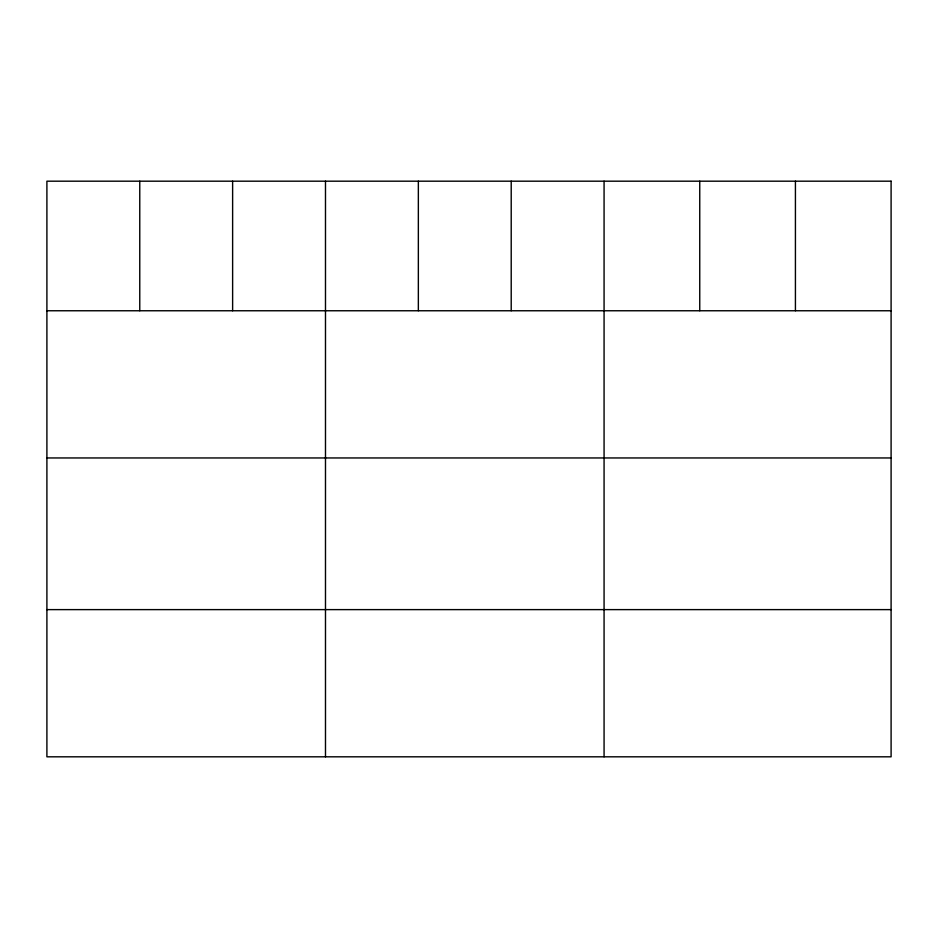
<?xml version="1.0" encoding="UTF-8"?>
<svg xmlns="http://www.w3.org/2000/svg" width="938" height="938" viewBox="0 0 938 938"><rect width="100%" height="100%" fill="white"/><g stroke="black" fill="none" stroke-linecap="round" stroke-linejoin="round"><path stroke-width="1.41" d="M46.9 310.759L891.1 310.759M46.9 457.955L891.1 457.955M46.9 609.618L891.1 609.618M795.424 181.186L795.424 310.759M699.748 181.186L699.748 310.759M604.072 181.186L604.072 756.814M511.21 181.186L511.21 310.759M418.348 181.186L418.348 310.759M325.486 181.186L325.486 756.814M232.624 181.186L232.624 310.759M139.762 181.186L139.762 310.759M891.1 181.186L46.9 181.186L46.9 756.814L891.1 756.814L891.1 181.186"/></g></svg>
